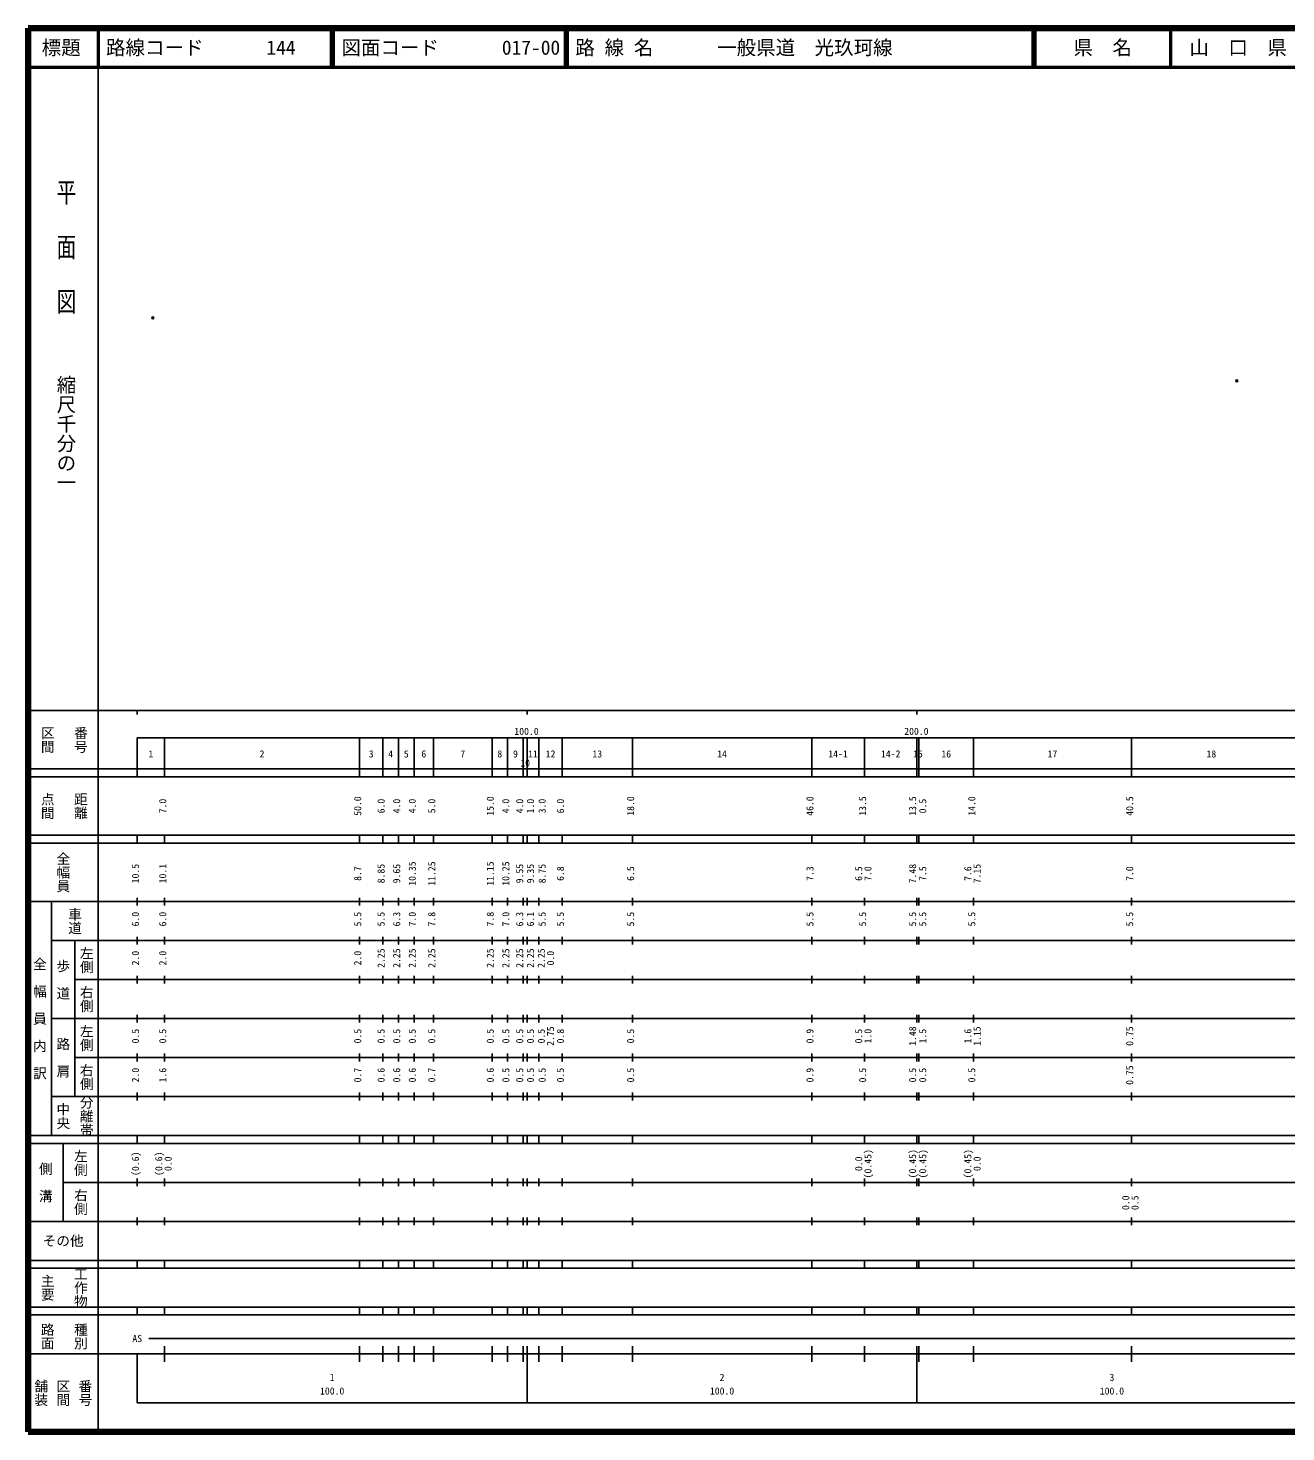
# Model space of a CAD drawing. Units: millimetres on the paper. Extents: x 40 to 680, y 20 to 380.
# Drawn here: x 40 to 362.6, y 20 to 380 of the extents above; entities that cross this region are included whole.
import ezdxf
from ezdxf.enums import TextEntityAlignment as Align

# ---------------------------------------------------------------- set-up
doc = ezdxf.new("R2010")
doc.units = ezdxf.units.MM
doc.header["$PDMODE"] = 32
doc.header["$PDSIZE"] = 0.5
doc.layers.add('M-OTRS', color=6, linetype='Continuous')
doc.layers.add('M-TTL-TXT', color=7, linetype='Continuous')
for name, color, linetype, lineweight in [('M-TTL', 2, 'Continuous', 140), ('M-TTL-BAND', 7, 'Continuous', 25), ('M-TTL-LINE', 7, 'Continuous', 50)]:
    doc.layers.add(name, color=color, linetype=linetype, lineweight=lineweight)
doc.styles.add('@ＭＳ ゴシック', font='')
doc.styles.add('ＭＳ ゴシック', font='')
doc.styles.get('@ＭＳ ゴシック').set_extended_font_data('@MS Gothic')
doc.styles.get('ＭＳ ゴシック').set_extended_font_data('MS Gothic')

msp = doc.modelspace()

# ---------------------------------------------------------------- linework, layer by layer
at = {"layer": 'M-OTRS'}
for p in [(71.971, 305.671), (350.004, 289.555)]:
    msp.add_point(p, dxfattribs=at)
at = {"layer": 'M-TTL'}
for p, q in [((40, 380), (40, 20)), ((680, 380), (40, 380)), ((40, 20), (680, 20))]:
    msp.add_line(p, q, dxfattribs=at)
at = {"layer": 'M-TTL-BAND'}
for p, q in [((58, 370), (58, 20)), ((40, 205), (579, 205)), ((68, 205), (68, 204)), ((168, 205), (168, 204)), ((268, 205), (268, 204)), ((68, 198), (579, 198)), ((68, 198), (68, 188)), ((75, 188), (75, 198)), ((125, 188), (125, 198)), ((131, 188), (131, 198)), ((135, 188), (135, 198)), ((139, 188), (139, 198)), ((144, 188), (144, 198)), ((159, 188), (159, 198)), ((163, 188), (163, 198)), ((167, 188), (167, 198)), ((168, 188), (168, 198)), ((171, 188), (171, 198)), ((177, 188), (177, 198)), ((195, 188), (195, 198)), ((241, 188), (241, 198)), ((254.5, 188), (254.5, 198)), ((268, 188), (268, 198)), ((268.5, 188), (268.5, 198)), ((282.5, 188), (282.5, 198)), ((323, 188), (323, 198)), ((40, 190), (579, 190)), ((40, 188), (579, 188)), ((40, 173), (579, 173)), ((68, 171), (68, 173)), ((75, 171), (75, 173)), ((125, 171), (125, 173)), ((131, 171), (131, 173)), ((135, 171), (135, 173)), ((139, 171), (139, 173)), ((144, 171), (144, 173)), ((159, 171), (159, 173)), ((163, 171), (163, 173)), ((167, 171), (167, 173)), ((168, 171), (168, 173)), ((171, 171), (171, 173)), ((177, 171), (177, 173)), ((195, 171), (195, 173)), ((241, 171), (241, 173)), ((254.5, 171), (254.5, 173)), ((268, 171), (268, 173)), ((268.5, 171), (268.5, 173)), ((282.5, 171), (282.5, 173)), ((323, 171), (323, 173)), ((40, 171), (579, 171)), ((40, 156), (579, 156)), ((46, 96), (46, 156)), ((68, 155), (68, 157)), ((75, 155), (75, 157)), ((125, 155), (125, 157)), ((131, 155), (131, 157)), ((135, 155), (135, 157)), ((139, 155), (139, 157)), ((144, 155), (144, 157)), ((159, 155), (159, 157)), ((163, 155), (163, 157)), ((167, 155), (167, 157)), ((168, 155), (168, 157)), ((171, 155), (171, 157)), ((177, 155), (177, 157)), ((195, 155), (195, 157)), ((241, 155), (241, 157)), ((254.5, 155), (254.5, 157)), ((268, 155), (268, 157)), ((268.5, 155), (268.5, 157)), ((282.5, 155), (282.5, 157)), ((323, 155), (323, 157)), ((46, 146), (579, 146)), ((52, 146), (52, 106)), ((68, 145), (68, 147)), ((75, 145), (75, 147)), ((125, 145), (125, 147)), ((131, 145), (131, 147)), ((135, 145), (135, 147)), ((139, 145), (139, 147)), ((144, 145), (144, 147)), ((159, 145), (159, 147)), ((163, 145), (163, 147)), ((167, 145), (167, 147)), ((168, 145), (168, 147)), ((171, 145), (171, 147)), ((177, 145), (177, 147)), ((195, 145), (195, 147)), ((241, 145), (241, 147)), ((254.5, 145), (254.5, 147)), ((268, 145), (268, 147)), ((268.5, 145), (268.5, 147)), ((282.5, 145), (282.5, 147)), ((323, 145), (323, 147)), ((68, 135), (68, 137)), ((75, 135), (75, 137)), ((125, 135), (125, 137)), ((131, 135), (131, 137)), ((135, 135), (135, 137)), ((139, 135), (139, 137)), ((144, 135), (144, 137)), ((159, 135), (159, 137)), ((163, 135), (163, 137)), ((167, 135), (167, 137)), ((168, 135), (168, 137)), ((171, 135), (171, 137)), ((177, 135), (177, 137)), ((195, 135), (195, 137)), ((241, 135), (241, 137)), ((254.5, 135), (254.5, 137)), ((268, 135), (268, 137)), ((268.5, 135), (268.5, 137)), ((282.5, 135), (282.5, 137)), ((323, 135), (323, 137)), ((52, 136), (579, 136)), ((46, 126), (579, 126)), ((68, 125), (68, 127)), ((75, 125), (75, 127)), ((125, 125), (125, 127)), ((131, 125), (131, 127)), ((135, 125), (135, 127)), ((139, 125), (139, 127)), ((144, 125), (144, 127)), ((159, 125), (159, 127)), ((163, 125), (163, 127)), ((167, 125), (167, 127)), ((168, 125), (168, 127)), ((171, 125), (171, 127)), ((177, 125), (177, 127)), ((195, 125), (195, 127)), ((241, 125), (241, 127)), ((254.5, 125), (254.5, 127)), ((268, 125), (268, 127)), ((268.5, 125), (268.5, 127)), ((282.5, 125), (282.5, 127)), ((323, 125), (323, 127)), ((52, 116), (579, 116)), ((68, 115), (68, 117)), ((75, 115), (75, 117)), ((125, 115), (125, 117)), ((131, 115), (131, 117)), ((135, 115), (135, 117)), ((139, 115), (139, 117)), ((144, 115), (144, 117)), ((159, 115), (159, 117)), ((163, 115), (163, 117)), ((167, 115), (167, 117)), ((168, 115), (168, 117)), ((171, 115), (171, 117)), ((177, 115), (177, 117)), ((195, 115), (195, 117)), ((241, 115), (241, 117)), ((254.5, 115), (254.5, 117)), ((268, 115), (268, 117)), ((268.5, 115), (268.5, 117)), ((282.5, 115), (282.5, 117)), ((323, 115), (323, 117)), ((46, 106), (579, 106)), ((68, 105), (68, 107)), ((75, 105), (75, 107)), ((125, 105), (125, 107)), ((131, 105), (131, 107)), ((135, 105), (135, 107)), ((139, 105), (139, 107)), ((144, 105), (144, 107)), ((159, 105), (159, 107)), ((163, 105), (163, 107)), ((167, 105), (167, 107)), ((168, 105), (168, 107)), ((171, 105), (171, 107)), ((177, 105), (177, 107)), ((195, 105), (195, 107)), ((241, 105), (241, 107)), ((254.5, 105), (254.5, 107)), ((268, 105), (268, 107)), ((268.5, 105), (268.5, 107)), ((282.5, 105), (282.5, 107)), ((323, 105), (323, 107)), ((40, 96), (579, 96)), ((40, 94), (579, 94)), ((49, 94), (49, 74)), ((68, 94), (68, 96)), ((75, 94), (75, 96)), ((125, 94), (125, 96)), ((131, 94), (131, 96)), ((135, 94), (135, 96)), ((139, 94), (139, 96)), ((144, 94), (144, 96)), ((159, 94), (159, 96)), ((163, 94), (163, 96)), ((167, 94), (167, 96)), ((168, 94), (168, 96)), ((171, 94), (171, 96)), ((177, 94), (177, 96)), ((195, 94), (195, 96)), ((241, 94), (241, 96)), ((254.5, 94), (254.5, 96)), ((268, 94), (268, 96)), ((268.5, 94), (268.5, 96)), ((282.5, 94), (282.5, 96)), ((323, 94), (323, 96)), ((49, 84), (579, 84)), ((68, 83), (68, 85)), ((75, 83), (75, 85)), ((125, 83), (125, 85)), ((131, 83), (131, 85)), ((135, 83), (135, 85)), ((139, 83), (139, 85)), ((144, 83), (144, 85)), ((159, 83), (159, 85)), ((163, 83), (163, 85)), ((167, 83), (167, 85)), ((168, 83), (168, 85)), ((171, 83), (171, 85)), ((177, 83), (177, 85)), ((195, 83), (195, 85)), ((241, 83), (241, 85)), ((254.5, 83), (254.5, 85)), ((268, 83), (268, 85)), ((268.5, 83), (268.5, 85)), ((282.5, 83), (282.5, 85)), ((323, 83), (323, 85)), ((40, 74), (579, 74)), ((68, 73), (68, 75)), ((75, 73), (75, 75)), ((125, 73), (125, 75)), ((131, 73), (131, 75)), ((135, 73), (135, 75)), ((139, 73), (139, 75)), ((144, 73), (144, 75)), ((159, 73), (159, 75)), ((163, 73), (163, 75)), ((167, 73), (167, 75)), ((168, 73), (168, 75)), ((171, 73), (171, 75)), ((177, 73), (177, 75)), ((195, 73), (195, 75)), ((241, 73), (241, 75)), ((254.5, 73), (254.5, 75)), ((268, 73), (268, 75)), ((268.5, 73), (268.5, 75)), ((282.5, 73), (282.5, 75)), ((323, 73), (323, 75)), ((40, 64), (579, 64)), ((40, 62), (579, 62)), ((68, 62), (68, 64)), ((75, 62), (75, 64)), ((125, 62), (125, 64)), ((131, 62), (131, 64)), ((135, 62), (135, 64)), ((139, 62), (139, 64)), ((144, 62), (144, 64)), ((159, 62), (159, 64)), ((163, 62), (163, 64)), ((167, 62), (167, 64)), ((168, 62), (168, 64)), ((171, 62), (171, 64)), ((177, 62), (177, 64)), ((195, 62), (195, 64)), ((241, 62), (241, 64)), ((254.5, 62), (254.5, 64)), ((268, 62), (268, 64)), ((268.5, 62), (268.5, 64)), ((282.5, 62), (282.5, 64)), ((323, 62), (323, 64)), ((40, 52), (579, 52)), ((68, 50), (68, 52)), ((75, 50), (75, 52)), ((125, 50), (125, 52)), ((131, 50), (131, 52)), ((135, 50), (135, 52)), ((139, 50), (139, 52)), ((144, 50), (144, 52)), ((159, 50), (159, 52)), ((163, 50), (163, 52)), ((167, 50), (167, 52)), ((168, 50), (168, 52)), ((171, 50), (171, 52)), ((177, 50), (177, 52)), ((195, 50), (195, 52)), ((241, 50), (241, 52)), ((254.5, 50), (254.5, 52)), ((268, 50), (268, 52)), ((268.5, 50), (268.5, 52)), ((282.5, 50), (282.5, 52)), ((323, 50), (323, 52)), ((40, 50), (579, 50)), ((71, 44), (565, 44)), ((40, 40), (579, 40)), ((68, 40), (68, 27.5)), ((75, 38), (75, 42)), ((125, 38), (125, 42)), ((131, 38), (131, 42)), ((135, 38), (135, 42)), ((139, 38), (139, 42)), ((144, 38), (144, 42)), ((159, 38), (159, 42)), ((163, 38), (163, 42)), ((167, 38), (167, 42)), ((168, 27.5), (168, 42)), ((171, 38), (171, 42)), ((177, 38), (177, 42)), ((195, 38), (195, 42)), ((241, 38), (241, 42)), ((254.5, 38), (254.5, 42)), ((268, 27.5), (268, 42)), ((268.5, 38), (268.5, 42)), ((282.5, 38), (282.5, 42)), ((323, 38), (323, 42)), ((68, 27.5), (579, 27.5))]:
    msp.add_line(p, q, dxfattribs=at)
at = {"layer": 'M-TTL-LINE'}
for p, q in [((58, 380), (58, 370)), ((117.75, 380), (117.75, 370)), ((118.25, 380), (118.25, 370)), ((177.75, 380), (177.75, 370)), ((178.25, 380), (178.25, 370)), ((297.75, 380), (297.75, 370)), ((298.25, 380), (298.25, 370)), ((333, 380), (333, 370)), ((40, 370), (680, 370))]:
    msp.add_line(p, q, dxfattribs=at)

# ---------------------------------------------------------------- texts
at = {"layer": 'M-TTL-BAND', "style": '@ＭＳ ゴシック', "width": 1.4}
msp.add_text('平  面  図', height=3.666, rotation=270, dxfattribs=at).set_placement((49.777, 306.475), align=Align.MIDDLE_RIGHT)
at = {"layer": 'M-TTL-BAND', "style": '@ＭＳ ゴシック'}
msp.add_text('縮尺千分の一', height=3.666, rotation=270, dxfattribs=at).set_placement((49.777, 261.03), align=Align.MIDDLE_RIGHT)
for s, p in [('区間', (45, 197.5)), ('番号', (53.5, 197.5)), ('点間', (45, 180.5)), ('距離', (53.5, 180.5)), ('全幅員', (49, 163.5)), ('車道', (52, 151)), ('左側', (55, 141)), ('全\u3000幅\u3000員\u3000内\u3000訳', (43, 126)), ('歩\u3000道', (49, 136)), ('右側', (55, 131)), ('左側', (55, 121)), ('路\u3000肩', (49, 116)), ('右側', (55, 111)), ('分離帯', (55, 101)), ('中央', (49, 101)), ('左側', (53.5, 89)), ('側\u3000溝', (44.5, 84)), ('右側', (53.5, 79)), ('工作物', (53.5, 57)), ('主要', (45, 57)), ('路面', (45, 44.5)), ('種別', (53.5, 44.5)), ('舗装', (43.333, 30)), ('区間', (49, 30)), ('番号', (54.667, 30))]:
    msp.add_text(s, height=2.566, rotation=270, dxfattribs=at).set_placement(p, align=Align.MIDDLE_CENTER)
at = {"layer": 'M-TTL-BAND', "style": 'ＭＳ ゴシック'}
for s, p in [('100.0', (167.844, 198.195)), ('200.0', (267.844, 198.195)), ('1', (71.5, 192.405)), ('2', (100, 192.405)), ('3', (128, 192.405)), ('4', (133, 192.405)), ('5', (137, 192.405)), ('6', (141.5, 192.405)), ('7', (151.5, 192.405)), ('8', (161, 192.405)), ('9', (165, 192.405)), ('11', (169.5, 192.405)), ('12', (174, 192.405)), ('13', (186, 192.405)), ('14', (218, 192.405)), ('14-1', (247.75, 192.405)), ('14-2', (261.25, 192.405)), ('15', (268.25, 192.405)), ('16', (275.5, 192.405)), ('17', (302.75, 192.405)), ('18', (343.5, 192.405)), ('10', (167.5, 190.09)), ('AS', (68, 42.5)), ('1', (118, 32.523)), ('2', (218, 32.523)), ('3', (318, 32.523)), ('100.0', (118, 29.033)), ('100.0', (218, 29.033)), ('100.0', (318, 29.033))]:
    msp.add_text(s, height=1.833, dxfattribs=at).set_placement(p, align=Align.BOTTOM_CENTER)
for s, p in [('7.0', (76, 180.5)), ('50.0', (126, 180.5)), ('6.0', (132, 180.5)), ('4.0', (136, 180.5)), ('4.0', (140, 180.5)), ('5.0', (145, 180.5)), ('15.0', (160, 180.5)), ('4.0', (164, 180.5)), ('4.0', (167.552, 180.5)), ('1.0', (170.307, 180.5)), ('3.0', (173.307, 180.5)), ('6.0', (178, 180.5)), ('18.0', (196, 180.5)), ('46.0', (242, 180.5)), ('13.5', (255.5, 180.5)), ('13.5', (268.327, 180.5)), ('0.5', (270.927, 180.5)), ('14.0', (283.5, 180.5)), ('40.5', (324, 180.5)), ('10.35', (140, 163.174)), ('11.25', (145, 163.174)), ('11.15', (160, 163.174)), ('10.25', (164, 163.174)), ('10.5', (69, 163.174)), ('10.1', (76, 163.174)), ('8.7', (126, 163.174)), ('8.85', (132, 163.174)), ('9.65', (136, 163.174)), ('9.55', (167.552, 163.174)), ('9.35', (170.307, 163.174)), ('8.75', (173.307, 163.174)), ('6.8', (178, 163.174)), ('6.5', (196, 163.174)), ('7.3', (242, 163.174)), ('6.5', (254.5, 163.174)), ('7.0', (256.87, 163.174)), ('7.48', (268.327, 163.174)), ('7.5', (270.927, 163.174)), ('7.6', (282.5, 163.174)), ('7.15', (284.87, 163.174)), ('7.0', (324, 163.174)), ('6.0', (69, 151.5)), ('6.0', (76, 151.5)), ('5.5', (126, 151.5)), ('5.5', (132, 151.5)), ('6.3', (136, 151.5)), ('7.0', (140, 151.5)), ('7.8', (145, 151.5)), ('7.8', (160, 151.5)), ('7.0', (164, 151.5)), ('6.3', (167.552, 151.5)), ('6.1', (170.307, 151.5)), ('5.5', (173.307, 151.5)), ('5.5', (178, 151.5)), ('5.5', (196, 151.5)), ('5.5', (242, 151.5)), ('5.5', (255.5, 151.5)), ('5.5', (268.327, 151.5)), ('5.5', (270.927, 151.5)), ('5.5', (283.5, 151.5)), ('5.5', (324, 151.5)), ('2.0', (69, 141.5)), ('2.0', (76, 141.5)), ('2.0', (126, 141.5)), ('2.25', (132, 141.5)), ('2.25', (136, 141.5)), ('2.25', (140, 141.5)), ('2.25', (145, 141.5)), ('2.25', (160, 141.5)), ('2.25', (164, 141.5)), ('2.25', (167.552, 141.5)), ('2.25', (170.307, 141.5)), ('2.25', (173.084, 141.5)), ('0.0', (175.454, 141.5)), ('0.5', (69, 121.5)), ('0.5', (76, 121.5)), ('0.5', (126, 121.5)), ('0.5', (132, 121.5)), ('0.5', (136, 121.5)), ('0.5', (140, 121.5)), ('0.5', (145, 121.5)), ('0.5', (160, 121.5)), ('0.5', (164, 121.5)), ('0.5', (167.552, 121.5)), ('0.5', (170.307, 121.5)), ('0.5', (173.084, 121.5)), ('2.75', (175.454, 121.5)), ('0.8', (178, 121.5)), ('0.5', (196, 121.5)), ('0.9', (242, 121.5)), ('0.5', (254.5, 121.5)), ('1.0', (256.87, 121.5)), ('1.48', (268.327, 121.5)), ('1.5', (270.927, 121.5)), ('1.6', (282.5, 121.5)), ('1.15', (284.87, 121.5)), ('0.75', (324, 121.5)), ('2.0', (69, 111.5)), ('1.6', (76, 111.5)), ('0.7', (126, 111.5)), ('0.6', (132, 111.5)), ('0.6', (136, 111.5)), ('0.6', (140, 111.5)), ('0.7', (145, 111.5)), ('0.6', (160, 111.5)), ('0.5', (164, 111.5)), ('0.5', (167.552, 111.5)), ('0.5', (170.307, 111.5)), ('0.5', (173.307, 111.5)), ('0.5', (178, 111.5)), ('0.5', (196, 111.5)), ('0.9', (242, 111.5)), ('0.5', (255.5, 111.5)), ('0.5', (268.327, 111.5)), ('0.5', (270.927, 111.5)), ('0.5', (283.5, 111.5)), ('0.75', (324, 111.5)), ('(0.6)', (69, 88.764)), ('(0.6)', (75, 88.764)), ('0.0', (77.37, 88.764)), ('0.0', (254.5, 88.764)), ('(0.45)', (256.87, 88.764)), ('(0.45)', (268.327, 88.764)), ('(0.45)', (270.927, 88.764)), ('(0.45)', (282.5, 88.764)), ('0.0', (284.87, 88.764)), ('0.0', (323, 78.764)), ('0.5', (325.37, 78.764))]:
    msp.add_text(s, height=1.833, rotation=90, dxfattribs=at).set_placement(p, align=Align.BOTTOM_CENTER)
msp.add_text('その他', height=2.566, dxfattribs=at).set_placement((49, 69), align=Align.MIDDLE_CENTER)
at = {"layer": 'M-TTL-TXT', "style": 'ＭＳ ゴシック'}
for s, p in [('標題', (48.5, 375)), ('県\u3000名', (315.625, 375)), ('山\u3000口\u3000県', (350.375, 375))]:
    msp.add_text(s, height=3.666, dxfattribs=at).set_placement(p, align=Align.MIDDLE_CENTER)
for s, p in [('路線コード', (60, 375)), ('144', (101.142, 375)), ('図面コード', (120.38, 375)), ('017-00', (161.521, 375)), ('路 線 名', (180.38, 375)), ('一般県道\u3000光玖珂線', (216.734, 375))]:
    msp.add_text(s, height=3.666, dxfattribs=at).set_placement(p, align=Align.MIDDLE_LEFT)

doc.saveas('drawing.dxf')
